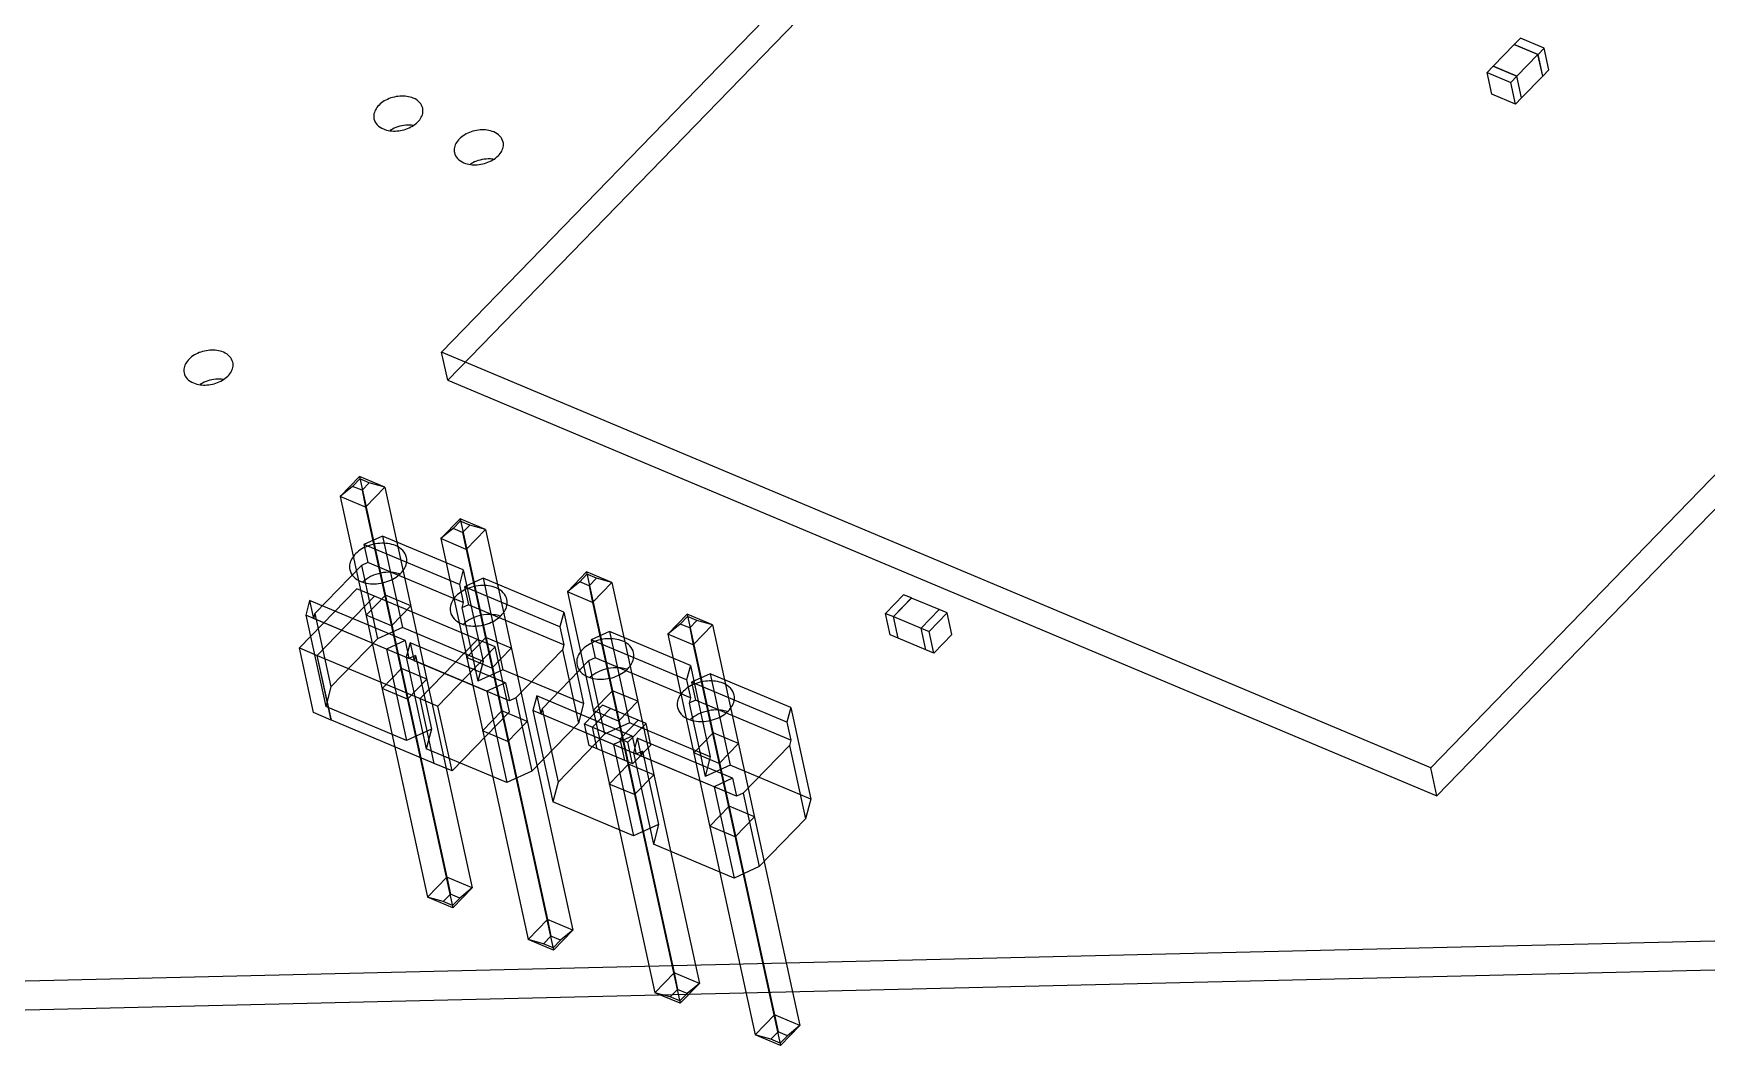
# Model space of a CAD drawing. Header units: millimetres. Extents: x 0 to 594, y 0 to 420.
# Drawn here: x 489.53 to 522.73, y 114.37 to 134.46 of the extents above; entities that cross this region are included whole.
import ezdxf

# ---------------------------------------------------------------- set-up
doc = ezdxf.new("R2010")
doc.units = ezdxf.units.MM
doc.header["$LTSCALE"] = 32.67
doc.layers.get('0').update_dxf_attribs({"linetype": 'CONTINUOUS'})

msp = doc.modelspace()

# ---------------------------------------------------------------- linework, layer by layer
at = {"color": 7, "linetype": 'CONTINUOUS'}
for p, q in [((509.915, 140.791), (497.628, 128.13)), ((518.917, 134.236), (518.498, 133.805)), ((519.037, 134.36), (518.917, 134.237)), ((518.917, 134.237), (519.388, 134.039)), ((518.918, 134.236), (518.917, 134.237)), ((519.387, 134.039), (518.917, 134.236)), ((519.507, 134.162), (519.037, 134.36)), ((519.388, 134.039), (519.507, 134.162)), ((519.6, 133.734), (519.507, 134.162)), ((518.968, 133.607), (519.387, 134.039)), ((519.481, 133.61), (519.387, 134.039)), ((519.481, 133.611), (519.388, 134.039)), ((518.497, 133.804), (518.378, 133.681)), ((518.378, 133.681), (518.848, 133.483)), ((518.471, 133.253), (518.378, 133.681)), ((518.968, 133.606), (518.497, 133.804)), ((518.498, 133.805), (518.968, 133.607)), ((518.498, 133.804), (518.498, 133.805)), ((518.848, 133.483), (518.968, 133.606)), ((518.942, 133.055), (518.848, 133.483)), ((519.062, 133.179), (518.968, 133.607)), ((519.061, 133.178), (518.968, 133.606)), ((519.481, 133.61), (519.062, 133.179)), ((519.481, 133.611), (519.48, 133.611)), ((519.6, 133.734), (519.481, 133.611)), ((518.942, 133.055), (518.471, 133.253)), ((519.061, 133.178), (518.942, 133.055)), ((519.062, 133.179), (519.061, 133.179)), ((529.545, 132.545), (517.258, 119.884)), ((517.258, 119.884), (497.628, 128.13)), ((496, 125.663), (495.616, 125.267)), ((496.006, 125.616), (495.862, 125.468)), ((496.502, 125.452), (496, 125.663)), ((496, 125.663), (497.734, 117.709)), ((496, 125.663), (496.006, 125.616)), ((496.194, 125.537), (496.006, 125.616)), ((496.194, 125.537), (496.05, 125.389)), ((496.502, 125.452), (496.194, 125.537)), ((495.862, 125.468), (495.616, 125.267)), ((496.119, 125.056), (495.616, 125.267)), ((495.616, 125.267), (497.351, 117.313)), ((496.05, 125.389), (495.862, 125.468)), ((496.05, 125.389), (496.119, 125.056)), ((496.502, 125.452), (496.119, 125.056)), ((496.502, 125.452), (498.237, 117.498)), ((496.119, 125.056), (497.853, 117.102)), ((497.994, 124.825), (497.61, 124.43)), ((497.856, 124.63), (497.61, 124.43)), ((498, 124.778), (497.856, 124.63)), ((498.045, 124.551), (497.856, 124.63)), ((498.497, 124.614), (497.994, 124.825)), ((497.994, 124.825), (499.729, 116.871)), ((497.994, 124.825), (498, 124.778)), ((498.189, 124.699), (498, 124.778)), ((498.189, 124.699), (498.045, 124.551)), ((498.045, 124.551), (498.113, 124.218)), ((498.497, 124.614), (498.113, 124.218)), ((498.497, 124.614), (498.189, 124.699)), ((498.497, 124.614), (500.231, 116.66)), ((496.455, 124.481), (496.088, 124.314)), ((497.981, 123.519), (496.088, 124.314)), ((496.088, 124.314), (496.166, 123.957)), ((498.057, 123.808), (496.455, 124.481)), ((496.455, 124.481), (496.851, 122.667)), ((498.113, 124.218), (497.61, 124.43)), ((497.61, 124.43), (499.345, 116.476)), ((498.113, 124.218), (499.848, 116.265)), ((496.037, 123.898), (495.114, 122.947)), ((496.166, 123.957), (496.037, 123.898)), ((496.037, 123.898), (496.355, 122.441)), ((498.059, 123.162), (496.166, 123.957)), ((498.057, 123.808), (497.981, 123.519)), ((497.981, 123.519), (498.059, 123.162)), ((498.057, 123.808), (498.453, 121.995)), ((498.45, 123.643), (498.083, 123.476)), ((500.052, 122.97), (498.45, 123.643)), ((498.45, 123.643), (498.845, 121.83)), ((500.507, 123.769), (500.124, 123.374)), ((500.37, 123.574), (500.124, 123.374)), ((500.513, 123.722), (500.37, 123.574)), ((500.558, 123.495), (500.37, 123.574)), ((501.01, 123.558), (500.507, 123.769)), ((500.507, 123.769), (502.242, 115.815)), ((500.507, 123.769), (500.513, 123.722)), ((500.702, 123.643), (500.513, 123.722)), ((500.702, 123.643), (500.558, 123.495)), ((501.01, 123.558), (500.626, 123.163)), ((501.01, 123.558), (500.702, 123.643)), ((501.01, 123.558), (502.745, 115.604)), ((495.946, 123.435), (494.808, 122.262)), ((495.01, 123.202), (494.933, 122.912)), ((496.902, 122.407), (495.01, 123.202)), ((495.01, 123.202), (495.087, 122.845)), ((495.16, 122.114), (496.298, 123.287)), ((496.299, 123.287), (495.161, 122.114)), ((496.298, 123.287), (495.946, 123.435)), ((496.514, 123.306), (496.13, 122.911)), ((496.298, 123.287), (496.298, 123.287)), ((498.34, 122.429), (496.299, 123.287)), ((497.016, 123.095), (496.514, 123.306)), ((499.975, 122.681), (498.083, 123.476)), ((498.083, 123.476), (498.161, 123.119)), ((500.626, 123.163), (500.124, 123.374)), ((500.124, 123.374), (501.858, 115.42)), ((500.558, 123.495), (500.626, 123.163)), ((506.798, 123.318), (506.439, 122.948)), ((506.595, 122.883), (506.954, 123.253)), ((506.955, 123.252), (506.596, 122.883)), ((506.954, 123.253), (506.798, 123.318)), ((506.955, 123.252), (506.954, 123.253)), ((507.504, 123.022), (506.955, 123.252)), ((496.535, 122.239), (494.933, 122.912)), ((494.933, 122.912), (495.329, 121.099)), ((495.114, 122.947), (495.087, 122.845)), ((495.114, 122.947), (495.432, 121.49)), ((496.632, 122.7), (496.13, 122.911)), ((497.016, 123.095), (496.632, 122.7)), ((498.059, 123.162), (498.032, 123.06)), ((498.161, 123.119), (498.032, 123.06)), ((498.032, 123.06), (498.349, 121.603)), ((500.053, 122.324), (498.161, 123.119)), ((500.052, 122.97), (499.975, 122.681)), ((500.052, 122.97), (500.447, 121.157)), ((500.626, 123.163), (502.361, 115.209)), ((502.502, 122.931), (502.118, 122.536)), ((502.508, 122.885), (502.364, 122.736)), ((503.004, 122.72), (502.502, 122.931)), ((502.502, 122.931), (504.236, 114.977)), ((502.502, 122.931), (502.508, 122.885)), ((502.696, 122.805), (502.508, 122.885)), ((506.439, 122.948), (506.595, 122.883)), ((506.532, 122.52), (506.439, 122.948)), ((506.689, 122.454), (506.595, 122.883)), ((506.596, 122.883), (507.145, 122.652)), ((506.69, 122.454), (506.596, 122.883)), ((507.145, 122.652), (507.504, 123.022)), ((507.505, 123.022), (507.146, 122.652)), ((507.302, 122.586), (507.661, 122.956)), ((507.504, 123.021), (507.504, 123.022)), ((507.661, 122.956), (507.505, 123.022)), ((507.754, 122.528), (507.661, 122.956)), ((496.98, 122.05), (495.087, 122.845)), ((496.851, 122.667), (496.355, 122.441)), ((498.453, 121.995), (496.851, 122.667)), ((499.975, 122.681), (500.053, 122.324)), ((500.963, 122.587), (500.596, 122.42)), ((502.565, 121.915), (500.963, 122.587)), ((500.963, 122.587), (501.359, 120.774)), ((502.364, 122.736), (502.118, 122.536)), ((502.621, 122.325), (502.118, 122.536)), ((502.118, 122.536), (503.853, 114.582)), ((502.552, 122.657), (502.364, 122.736)), ((502.696, 122.805), (502.552, 122.657)), ((502.552, 122.657), (502.621, 122.325)), ((503.004, 122.72), (502.621, 122.325)), ((503.004, 122.72), (502.696, 122.805)), ((503.004, 122.72), (504.739, 114.766)), ((507.238, 122.224), (507.145, 122.652)), ((507.146, 122.652), (507.302, 122.586)), ((507.239, 122.223), (507.146, 122.652)), ((507.395, 122.158), (507.302, 122.586)), ((507.754, 122.528), (507.395, 122.158)), ((494.808, 122.262), (495.16, 122.114)), ((495.088, 120.977), (494.808, 122.262)), ((496.355, 122.441), (495.432, 121.49)), ((496.902, 122.407), (496.535, 122.239)), ((496.535, 122.239), (496.93, 120.426)), ((496.902, 122.407), (496.98, 122.05)), ((497.004, 122.364), (496.927, 122.075)), ((498.896, 121.569), (497.004, 122.364)), ((497.004, 122.364), (497.082, 122.007)), ((497.202, 121.257), (498.34, 122.429)), ((498.341, 122.429), (497.202, 121.256)), ((497.555, 121.108), (498.693, 122.281)), ((498.508, 122.469), (498.124, 122.073)), ((498.34, 122.429), (498.34, 122.429)), ((498.693, 122.281), (498.341, 122.429)), ((499.01, 122.258), (498.508, 122.469)), ((499.01, 122.258), (498.627, 121.862)), ((498.973, 120.996), (498.693, 122.281)), ((500.026, 122.222), (499.103, 121.271)), ((500.053, 122.324), (500.026, 122.222)), ((500.026, 122.222), (500.344, 120.766)), ((502.488, 121.625), (500.596, 122.42)), ((500.596, 122.42), (500.674, 122.063)), ((502.621, 122.325), (504.355, 114.371)), ((506.689, 122.454), (506.532, 122.52)), ((506.689, 122.455), (506.689, 122.454)), ((507.238, 122.224), (506.69, 122.454)), ((507.239, 122.224), (507.238, 122.224)), ((507.395, 122.158), (507.239, 122.223)), ((495.44, 120.829), (495.16, 122.114)), ((495.161, 122.114), (497.202, 121.257)), ((495.441, 120.829), (495.161, 122.114)), ((498.529, 121.402), (496.927, 122.075)), ((496.927, 122.075), (497.323, 120.261)), ((497.109, 122.109), (496.98, 122.05)), ((497.109, 122.109), (497.082, 122.007)), ((498.974, 121.212), (497.082, 122.007)), ((497.109, 122.109), (497.426, 120.652)), ((498.627, 121.862), (498.124, 122.073)), ((498.453, 121.995), (498.349, 121.603)), ((500.545, 122.004), (499.622, 121.053)), ((500.674, 122.063), (500.545, 122.004)), ((500.545, 122.004), (500.863, 120.547)), ((502.566, 121.268), (500.674, 122.063)), ((502.565, 121.915), (502.488, 121.625)), ((502.565, 121.915), (502.96, 120.101)), ((496.831, 121.85), (496.448, 121.455)), ((497.334, 121.639), (496.831, 121.85)), ((497.334, 121.639), (496.95, 121.243)), ((498.845, 121.83), (498.349, 121.603)), ((498.896, 121.569), (498.529, 121.402)), ((500.447, 121.157), (498.845, 121.83)), ((498.896, 121.569), (498.974, 121.212)), ((502.488, 121.625), (502.566, 121.268)), ((502.958, 121.75), (502.591, 121.582)), ((504.483, 120.787), (502.591, 121.582)), ((502.591, 121.582), (502.668, 121.225)), ((504.559, 121.077), (502.958, 121.75)), ((502.958, 121.75), (503.353, 119.936)), ((495.432, 121.49), (495.329, 121.099)), ((496.95, 121.243), (496.448, 121.455)), ((497.482, 119.971), (497.202, 121.257)), ((497.202, 121.256), (497.555, 121.108)), ((497.483, 119.971), (497.202, 121.256)), ((498.529, 121.402), (498.925, 119.588)), ((499.103, 121.271), (498.974, 121.212)), ((499.103, 121.271), (499.421, 119.814)), ((499.517, 121.308), (499.441, 121.019)), ((501.41, 120.513), (499.517, 121.308)), ((499.517, 121.308), (499.595, 120.951)), ((501.021, 121.413), (500.638, 121.018)), ((501.524, 121.202), (501.021, 121.413)), ((501.524, 121.202), (501.14, 120.806)), ((502.566, 121.268), (502.539, 121.166)), ((502.668, 121.225), (502.539, 121.166)), ((504.561, 120.43), (502.668, 121.225)), ((495.44, 120.829), (495.088, 120.977)), ((496.93, 120.426), (495.329, 121.099)), ((497.835, 119.823), (497.555, 121.108)), ((498.973, 120.996), (497.835, 119.823)), ((498.826, 121.012), (498.442, 120.617)), ((499.328, 120.801), (498.826, 121.012)), ((501.043, 120.346), (499.441, 121.019)), ((499.441, 121.019), (499.836, 119.205)), ((499.622, 121.053), (499.595, 120.951)), ((501.487, 120.156), (499.595, 120.951)), ((499.622, 121.053), (499.94, 119.596)), ((500.447, 121.157), (500.344, 120.766)), ((500.823, 121.125), (500.464, 120.755)), ((500.62, 120.689), (500.979, 121.059)), ((500.98, 121.059), (500.621, 120.689)), ((501.14, 120.806), (500.638, 121.018)), ((500.979, 121.059), (500.823, 121.125)), ((500.98, 121.058), (500.979, 121.059)), ((501.529, 120.828), (500.98, 121.059)), ((502.539, 121.166), (502.857, 119.71)), ((504.559, 121.077), (504.483, 120.787)), ((504.559, 121.077), (504.955, 119.263)), ((495.441, 120.83), (495.44, 120.829)), ((497.482, 119.971), (495.441, 120.829)), ((497.426, 120.652), (496.93, 120.426)), ((497.426, 120.652), (497.323, 120.261)), ((498.944, 120.406), (498.442, 120.617)), ((499.328, 120.801), (498.944, 120.406)), ((500.344, 120.766), (499.421, 119.814)), ((500.863, 120.547), (499.94, 119.596)), ((500.464, 120.755), (500.62, 120.689)), ((500.558, 120.327), (500.464, 120.755)), ((500.714, 120.261), (500.62, 120.689)), ((500.621, 120.689), (501.17, 120.458)), ((500.715, 120.261), (500.621, 120.689)), ((501.359, 120.774), (500.863, 120.547)), ((501.17, 120.458), (501.529, 120.828)), ((501.53, 120.828), (501.171, 120.458)), ((501.327, 120.392), (501.686, 120.762)), ((502.96, 120.101), (501.359, 120.774)), ((501.529, 120.827), (501.529, 120.828)), ((501.686, 120.762), (501.53, 120.828)), ((501.779, 120.334), (501.686, 120.762)), ((503.016, 120.575), (502.632, 120.18)), ((503.518, 120.364), (503.016, 120.575)), ((504.483, 120.787), (504.561, 120.43)), ((498.925, 119.588), (497.323, 120.261)), ((500.714, 120.261), (500.558, 120.327)), ((500.714, 120.262), (500.714, 120.261)), ((501.263, 120.03), (500.715, 120.261)), ((501.41, 120.513), (501.043, 120.346)), ((501.043, 120.346), (501.438, 118.532)), ((501.263, 120.03), (501.17, 120.458)), ((501.171, 120.458), (501.327, 120.392)), ((501.264, 120.03), (501.171, 120.458)), ((501.42, 119.964), (501.327, 120.392)), ((501.41, 120.513), (501.487, 120.156)), ((501.779, 120.334), (501.42, 119.964)), ((501.512, 120.47), (501.435, 120.181)), ((501.616, 120.215), (501.487, 120.156)), ((503.404, 119.676), (501.512, 120.47)), ((501.512, 120.47), (501.59, 120.113)), ((501.616, 120.215), (501.59, 120.113)), ((501.616, 120.215), (501.934, 118.759)), ((503.518, 120.364), (503.135, 119.969)), ((504.534, 120.328), (503.611, 119.377)), ((504.561, 120.43), (504.534, 120.328)), ((504.534, 120.328), (504.851, 118.872)), ((497.483, 119.972), (497.482, 119.971)), ((497.835, 119.823), (497.483, 119.971)), ((501.339, 119.956), (500.955, 119.561)), ((501.264, 120.031), (501.263, 120.03)), ((501.42, 119.964), (501.264, 120.03)), ((501.841, 119.745), (501.339, 119.956)), ((503.037, 119.508), (501.435, 120.181)), ((501.435, 120.181), (501.831, 118.367)), ((503.482, 119.319), (501.59, 120.113)), ((503.135, 119.969), (502.632, 120.18)), ((502.96, 120.101), (502.857, 119.71)), ((503.353, 119.936), (502.857, 119.71)), ((504.955, 119.263), (503.353, 119.936)), ((499.421, 119.814), (498.925, 119.588)), ((499.94, 119.596), (499.836, 119.205)), ((501.458, 119.35), (500.955, 119.561)), ((501.841, 119.745), (501.458, 119.35)), ((503.404, 119.676), (503.037, 119.508)), ((503.404, 119.676), (503.482, 119.319)), ((501.438, 118.532), (499.836, 119.205)), ((503.037, 119.508), (503.432, 117.695)), ((503.611, 119.377), (503.482, 119.319)), ((503.611, 119.377), (503.928, 117.921)), ((504.955, 119.263), (504.851, 118.872)), ((503.333, 119.118), (502.95, 118.723)), ((503.836, 118.907), (503.333, 119.118)), ((503.836, 118.907), (503.452, 118.512)), ((504.851, 118.872), (503.928, 117.921)), ((501.934, 118.759), (501.438, 118.532)), ((501.934, 118.759), (501.831, 118.367)), ((503.452, 118.512), (502.95, 118.723)), ((503.432, 117.695), (501.831, 118.367)), ((503.928, 117.921), (503.432, 117.695)), ((497.734, 117.709), (497.351, 117.313)), ((498.237, 117.498), (497.734, 117.709)), ((497.734, 117.709), (497.803, 117.376)), ((497.659, 117.228), (497.351, 117.313)), ((497.853, 117.102), (497.351, 117.313)), ((497.803, 117.376), (497.659, 117.228)), ((497.847, 117.149), (497.659, 117.228)), ((497.991, 117.297), (497.803, 117.376)), ((497.991, 117.297), (497.847, 117.149)), ((498.237, 117.498), (497.853, 117.102)), ((498.237, 117.498), (497.991, 117.297)), ((497.847, 117.149), (497.853, 117.102)), ((540.232, 116.852), (464.951, 115.074)), ((499.729, 116.871), (499.345, 116.476)), ((500.231, 116.66), (499.729, 116.871)), ((499.729, 116.871), (499.797, 116.539)), ((500.231, 116.66), (499.848, 116.265)), ((500.231, 116.66), (499.985, 116.459)), ((540.358, 116.276), (465.076, 114.498)), ((499.653, 116.39), (499.345, 116.476)), ((499.848, 116.265), (499.345, 116.476)), ((499.797, 116.539), (499.653, 116.39)), ((499.842, 116.311), (499.653, 116.39)), ((499.985, 116.459), (499.797, 116.539)), ((499.985, 116.459), (499.842, 116.311)), ((499.842, 116.311), (499.848, 116.265)), ((502.242, 115.815), (501.858, 115.42)), ((502.745, 115.604), (502.242, 115.815)), ((502.242, 115.815), (502.31, 115.483)), ((502.745, 115.604), (502.361, 115.209)), ((502.745, 115.604), (502.499, 115.404)), ((502.167, 115.335), (501.858, 115.42)), ((502.361, 115.209), (501.858, 115.42)), ((502.31, 115.483), (502.167, 115.335)), ((502.355, 115.255), (502.167, 115.335)), ((502.499, 115.404), (502.31, 115.483)), ((502.499, 115.404), (502.355, 115.255)), ((502.355, 115.255), (502.361, 115.209)), ((504.236, 114.977), (503.853, 114.582)), ((504.739, 114.766), (504.236, 114.977)), ((504.236, 114.977), (504.305, 114.645)), ((504.161, 114.497), (503.853, 114.582)), ((504.355, 114.371), (503.853, 114.582)), ((504.305, 114.645), (504.161, 114.497)), ((504.493, 114.566), (504.305, 114.645)), ((504.493, 114.566), (504.349, 114.418)), ((504.739, 114.766), (504.355, 114.371)), ((504.739, 114.766), (504.493, 114.566)), ((504.349, 114.418), (504.161, 114.497)), ((504.349, 114.418), (504.355, 114.371))]:
    msp.add_line(p, q, dxfattribs=at)
at = {"color": 6, "linetype": 'CONTINUOUS'}
for p, q in [((510.037, 140.234), (497.75, 127.573)), ((517.379, 119.327), (529.666, 131.988)), ((497.75, 127.573), (497.628, 128.13)), ((497.75, 127.573), (517.379, 119.327)), ((517.379, 119.327), (517.258, 119.884))]:
    msp.add_line(p, q, dxfattribs=at)
at = {"color": 7, "linetype": 'CONTINUOUS'}
for centre in [(496.937, 132.005), (498.533, 131.335), (493.168, 126.964)]:
    msp.add_arc(centre, 0.623, 117.3081, 122.1748, dxfattribs=at)
for points, knots in [([(497.067, 133.172), (496.984, 133.206), (496.791, 133.228), (496.562, 133.165), (496.409, 133.063), (496.326, 132.97), (496.28, 132.866), (496.279, 132.793), (496.286, 132.76)], [0, 0, 0, 0, 0.263061, 0.543456, 0.675367, 0.795026, 0.901806, 1, 1, 1, 1]), ([(497.254, 132.971), (497.245, 133.014), (497.196, 133.101), (497.113, 133.152), (497.067, 133.172)], [0, 0, 0, 0, 0.468392, 1, 1, 1, 1]), ([(496.473, 132.56), (496.556, 132.525), (496.749, 132.503), (496.978, 132.567), (497.131, 132.669), (497.214, 132.761), (497.26, 132.865), (497.261, 132.938), (497.254, 132.971)], [0, 0, 0, 0, 0.263061, 0.543456, 0.675367, 0.795026, 0.901806, 1, 1, 1, 1]), ([(496.286, 132.76), (496.295, 132.717), (496.344, 132.63), (496.427, 132.579), (496.473, 132.56)], [0, 0, 0, 0, 0.468392, 1, 1, 1, 1]), ([(497.058, 132.631), (497.024, 132.636), (496.885, 132.642), (496.744, 132.607), (496.651, 132.559)], [0, 0, 0, 0, 0.246219, 1, 1, 1, 1]), ([(498.662, 132.501), (498.579, 132.536), (498.386, 132.558), (498.158, 132.494), (498.004, 132.392), (497.921, 132.3), (497.875, 132.196), (497.874, 132.123), (497.882, 132.09)], [0, 0, 0, 0, 0.263061, 0.543456, 0.675367, 0.795026, 0.901806, 1, 1, 1, 1]), ([(498.85, 132.301), (498.84, 132.344), (498.791, 132.431), (498.709, 132.482), (498.662, 132.501)], [0, 0, 0, 0, 0.468392, 1, 1, 1, 1]), ([(498.069, 131.889), (498.152, 131.855), (498.345, 131.833), (498.574, 131.896), (498.727, 131.998), (498.81, 132.091), (498.856, 132.195), (498.857, 132.268), (498.85, 132.301)], [0, 0, 0, 0, 0.263061, 0.543456, 0.675367, 0.795026, 0.901806, 1, 1, 1, 1]), ([(497.882, 132.09), (497.891, 132.047), (497.94, 131.96), (498.023, 131.909), (498.069, 131.889)], [0, 0, 0, 0, 0.468392, 1, 1, 1, 1]), ([(498.653, 131.961), (498.619, 131.965), (498.48, 131.972), (498.34, 131.936), (498.247, 131.888)], [0, 0, 0, 0, 0.246219, 1, 1, 1, 1]), ([(493.297, 128.13), (493.214, 128.165), (493.021, 128.187), (492.793, 128.124), (492.64, 128.022), (492.556, 127.929), (492.51, 127.825), (492.51, 127.752), (492.517, 127.719)], [0, 0, 0, 0, 0.263061, 0.543456, 0.675367, 0.795026, 0.901806, 1, 1, 1, 1]), ([(492.704, 127.519), (492.787, 127.484), (492.98, 127.462), (493.209, 127.525), (493.362, 127.627), (493.445, 127.72), (493.491, 127.824), (493.492, 127.897), (493.485, 127.93)], [0, 0, 0, 0, 0.263061, 0.543456, 0.675367, 0.795026, 0.901806, 1, 1, 1, 1]), ([(493.485, 127.93), (493.475, 127.973), (493.426, 128.06), (493.344, 128.111), (493.297, 128.13)], [0, 0, 0, 0, 0.468392, 1, 1, 1, 1]), ([(492.517, 127.719), (492.526, 127.676), (492.575, 127.589), (492.658, 127.538), (492.704, 127.519)], [0, 0, 0, 0, 0.468392, 1, 1, 1, 1]), ([(493.288, 127.59), (493.254, 127.595), (493.116, 127.601), (492.975, 127.565), (492.882, 127.517)], [0, 0, 0, 0, 0.246219, 1, 1, 1, 1]), ([(496.714, 124.291), (496.618, 124.332), (496.394, 124.357), (496.128, 124.283), (495.95, 124.165), (495.854, 124.057), (495.8, 123.936), (495.8, 123.852), (495.808, 123.813)], [0, 0, 0, 0, 0.263062, 0.54349, 0.675389, 0.795041, 0.901808, 1, 1, 1, 1]), ([(496.931, 124.059), (496.92, 124.109), (496.864, 124.209), (496.768, 124.269), (496.714, 124.291)], [0, 0, 0, 0, 0.468325, 1, 1, 1, 1]), ([(496.025, 123.581), (496.122, 123.54), (496.346, 123.515), (496.611, 123.589), (496.789, 123.708), (496.886, 123.815), (496.939, 123.936), (496.94, 124.021), (496.931, 124.059)], [0, 0, 0, 0, 0.263062, 0.54349, 0.675389, 0.795041, 0.901808, 1, 1, 1, 1]), ([(495.808, 123.813), (495.819, 123.763), (495.876, 123.663), (495.971, 123.603), (496.025, 123.581)], [0, 0, 0, 0, 0.468325, 1, 1, 1, 1]), ([(496.278, 123.703), (496.258, 123.695), (496.182, 123.66), (496.112, 123.614), (496.066, 123.572)], [0, 0, 0, 0, 0.260371, 1, 1, 1, 1]), ([(496.796, 123.732), (496.757, 123.744), (496.585, 123.78), (496.402, 123.753), (496.278, 123.703)], [0, 0, 0, 0, 0.237789, 1, 1, 1, 1]), ([(498.709, 123.453), (498.612, 123.494), (498.388, 123.52), (498.122, 123.445), (497.944, 123.327), (497.848, 123.219), (497.795, 123.098), (497.794, 123.014), (497.802, 122.976)], [0, 0, 0, 0, 0.263062, 0.54349, 0.675389, 0.795041, 0.901808, 1, 1, 1, 1]), ([(498.019, 122.743), (498.116, 122.703), (498.34, 122.677), (498.606, 122.751), (498.783, 122.87), (498.88, 122.977), (498.933, 123.098), (498.934, 123.183), (498.926, 123.221)], [0, 0, 0, 0, 0.263062, 0.54349, 0.675389, 0.795041, 0.901808, 1, 1, 1, 1]), ([(498.926, 123.221), (498.915, 123.271), (498.858, 123.371), (498.762, 123.431), (498.709, 123.453)], [0, 0, 0, 0, 0.468325, 1, 1, 1, 1]), ([(497.802, 122.976), (497.813, 122.926), (497.87, 122.825), (497.966, 122.766), (498.019, 122.743)], [0, 0, 0, 0, 0.468325, 1, 1, 1, 1]), ([(498.272, 122.865), (498.252, 122.857), (498.177, 122.823), (498.106, 122.776), (498.061, 122.734)], [0, 0, 0, 0, 0.260371, 1, 1, 1, 1]), ([(498.79, 122.894), (498.751, 122.907), (498.579, 122.942), (498.396, 122.915), (498.272, 122.865)], [0, 0, 0, 0, 0.237789, 1, 1, 1, 1]), ([(501.222, 122.398), (501.125, 122.438), (500.901, 122.464), (500.636, 122.39), (500.458, 122.271), (500.361, 122.163), (500.308, 122.043), (500.307, 121.958), (500.316, 121.92)], [0, 0, 0, 0, 0.263062, 0.54349, 0.675389, 0.795041, 0.901808, 1, 1, 1, 1]), ([(501.439, 122.165), (501.428, 122.215), (501.371, 122.316), (501.276, 122.375), (501.222, 122.398)], [0, 0, 0, 0, 0.468325, 1, 1, 1, 1]), ([(500.316, 121.92), (500.326, 121.87), (500.383, 121.769), (500.479, 121.71), (500.533, 121.687)], [0, 0, 0, 0, 0.468325, 1, 1, 1, 1]), ([(500.533, 121.687), (500.629, 121.647), (500.853, 121.621), (501.119, 121.695), (501.297, 121.814), (501.393, 121.922), (501.447, 122.042), (501.447, 122.127), (501.439, 122.165)], [0, 0, 0, 0, 0.263062, 0.54349, 0.675389, 0.795041, 0.901808, 1, 1, 1, 1]), ([(501.304, 121.838), (501.264, 121.851), (501.092, 121.887), (500.909, 121.859), (500.786, 121.809)], [0, 0, 0, 0, 0.237789, 1, 1, 1, 1]), ([(500.786, 121.809), (500.766, 121.801), (500.69, 121.767), (500.62, 121.72), (500.574, 121.679)], [0, 0, 0, 0, 0.260371, 1, 1, 1, 1]), ([(503.216, 121.56), (503.12, 121.6), (502.896, 121.626), (502.63, 121.552), (502.452, 121.433), (502.356, 121.326), (502.302, 121.205), (502.302, 121.12), (502.31, 121.082)], [0, 0, 0, 0, 0.263062, 0.54349, 0.675389, 0.795041, 0.901808, 1, 1, 1, 1]), ([(503.433, 121.327), (503.423, 121.377), (503.366, 121.478), (503.27, 121.537), (503.216, 121.56)], [0, 0, 0, 0, 0.468325, 1, 1, 1, 1]), ([(502.527, 120.85), (502.624, 120.809), (502.848, 120.783), (503.113, 120.858), (503.291, 120.976), (503.388, 121.084), (503.441, 121.205), (503.442, 121.289), (503.433, 121.327)], [0, 0, 0, 0, 0.263062, 0.54349, 0.675389, 0.795041, 0.901808, 1, 1, 1, 1]), ([(502.31, 121.082), (502.321, 121.032), (502.378, 120.932), (502.474, 120.872), (502.527, 120.85)], [0, 0, 0, 0, 0.468325, 1, 1, 1, 1]), ([(502.78, 120.971), (502.76, 120.963), (502.684, 120.929), (502.614, 120.882), (502.569, 120.841)], [0, 0, 0, 0, 0.260371, 1, 1, 1, 1]), ([(503.298, 121), (503.259, 121.013), (503.087, 121.049), (502.904, 121.021), (502.78, 120.971)], [0, 0, 0, 0, 0.237789, 1, 1, 1, 1])]:
    msp.add_open_spline(points, degree=3, knots=knots, dxfattribs=at)

doc.saveas('drawing.dxf')
